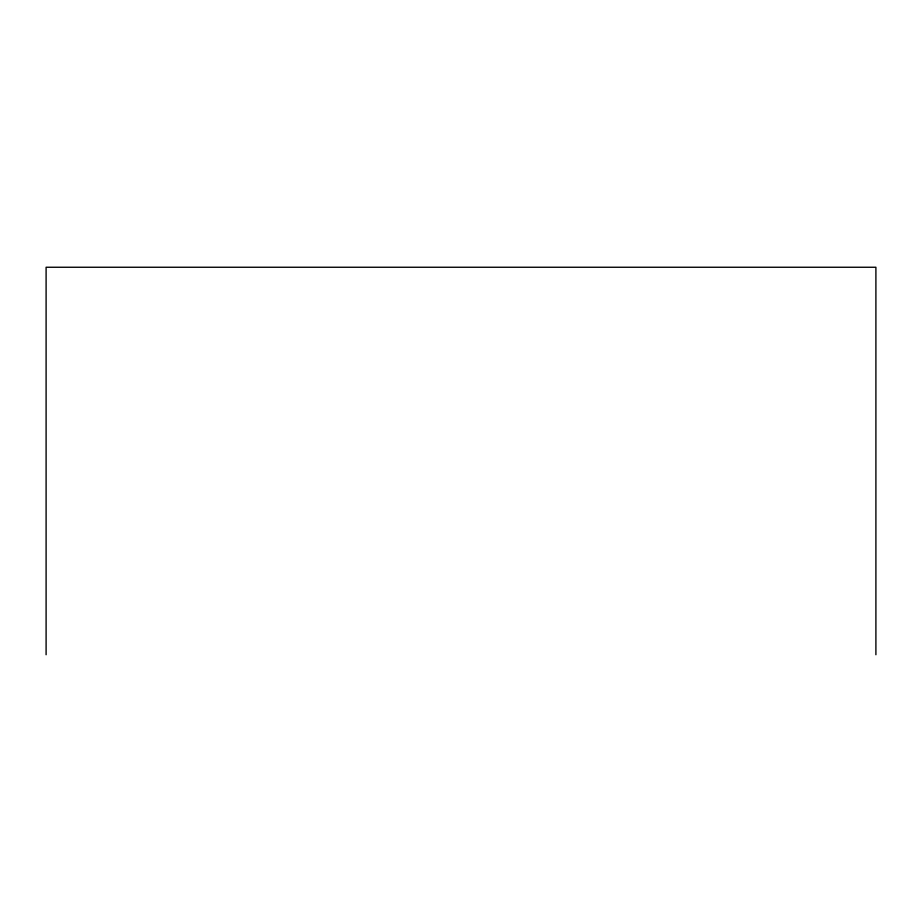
<?xml version="1.0" encoding="UTF-8"?>
<svg xmlns="http://www.w3.org/2000/svg" width="922" height="922" viewBox="0 0 922 922"><rect width="100%" height="100%" fill="white"/><g stroke="black" fill="none" stroke-linecap="round" stroke-linejoin="round"><path stroke-width="1.38" d="M875.9 654.747L875.9 267.253L46.1 267.253L46.1 654.747"/></g></svg>
